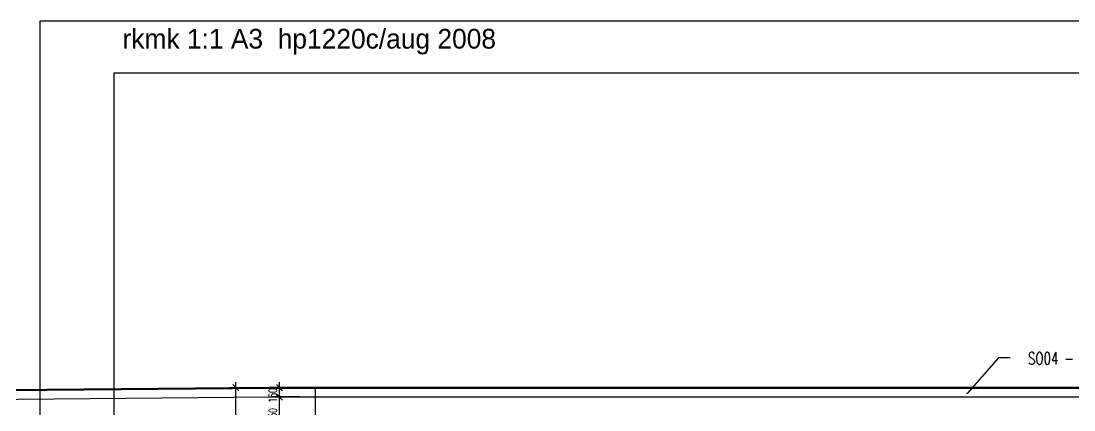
# Model space of a CAD drawing. Header units: millimetres. Extents: x 462666 to 1244237, y 2328025 to 3795663.
# Drawn here: x 1062522 to 1079621, y 2847590 to 2853914 of the extents above; entities that cross this region are included whole.
import ezdxf
from ezdxf.enums import TextEntityAlignment as Align
from ezdxf.lldxf.tags import DXFTag

# ---------------------------------------------------------------- set-up
doc = ezdxf.new("R2010")
doc.units = ezdxf.units.MM
for name, color, linetype in [('DIM_100', 64, 'Continuous'), ('KOTY', 96, 'Continuous'), ('MUR_POH', 64, 'Continuous'), ('PLO_LIN', 6, 'Continuous'), ('POP', 7, 'Continuous'), ('RAM_100', 160, 'Continuous'), ('TXT_50', 50, 'Continuous')]:
    doc.layers.add(name, color=color, linetype=linetype)
doc.layers.add('P', color=250, linetype='Continuous', lineweight=100)
doc.styles.add('ROMANS', font='arial.ttf', dxfattribs={"width": 0.85})
doc.styles.add('SIMPLEX', font='SIMPLEX.SHX', dxfattribs={"width": 0.7})
tags = doc.linetypes.add('DASHED', pattern=[0.75, 0.5, -0.25]).pattern_tags.tags
tags[6:7] = [DXFTag(74, 4), DXFTag(75, 0), DXFTag(340, '0'), DXFTag(46, 1.0), DXFTag(50, 0.0), DXFTag(44, 0.0), DXFTag(45, 0.0)]
tags[4:5] = [DXFTag(74, 4), DXFTag(75, 0), DXFTag(340, '0'), DXFTag(46, 1.0), DXFTag(50, 0.0), DXFTag(44, 0.0), DXFTag(45, 0.0)]
doc.dimstyles.new('PAJO1-studia', dxfattribs={"dimtxt": 160, "dimasz": 100, "dimexe": 100, "dimexo": 250, "dimgap": 45, "dimtad": 1, "dimdec": 0, "dimrnd": 5, "dimtxsty": 'ROMANS', "dimblk": 'OBLIQUE', "dimcen": 200, "dimdle": 90, "dimadec": 0, "dimazin": 0, "dimtfac": 1, "dimtdec": 0, "dimtmove": 1, "dimatfit": 3, "dimfxl": 1, "dimarcsym": 0})

# ---------------------------------------------------------------- blocks, each defined once
blk = doc.blocks.new('Z_RAM_A_3_hp 1220')
at = {"layer": 'POP', "linetype": 'Continuous'}
blk.add_lwpolyline([(-288.5, -408), (-6.5, -408), (-6.5, -13), (-288.5, -13)], close=True, dxfattribs=at)
at = {"layer": 'RAM_100', "linetype": 'Continuous'}
for points in [[(-297, -420), (0, -420), (0, 0), (-297, 0)], [(-288.5, -13), (-288.5, -408), (-6.5, -408), (-6.5, -13)]]:
    blk.add_lwpolyline(points, close=True, dxfattribs=at)
blk.add_text('rkmk 1:1 A3  hp1220c/aug 2008', height=3.2, rotation=90, dxfattribs=at).set_placement((-292.52, -406.58))
blk = doc.blocks.new('_OBLIQUE')
at = {"color": 0, "linetype": 'ByBlock'}
blk.add_line((-0.5, -0.5), (0.5, 0.5), dxfattribs=at)
blk = doc.blocks.new('*D323')
at = {"layer": 'Defpoints', "color": 0}
for p in [(1066011, 2847952), (1067303, 2847952), (1067246, 2845952)]:
    blk.add_point(p, dxfattribs=at)
at = {"layer": 'KOTY', "color": 0, "lineweight": -2}
for p, q in [((1067053, 2847952), (1065911, 2847952)), ((1066011, 2845862), (1066011, 2848042)), ((1066996, 2845952), (1065911, 2845952))]:
    blk.add_line(p, q, dxfattribs=at)
at = {"layer": 'KOTY', "color": 0, "lineweight": -2, "xscale": 100, "yscale": 100, "zscale": 100}
for p, rotation in [((1066011, 2847952), 90), ((1066011, 2845952), 270)]:
    blk.add_blockref('_OBLIQUE', p, dxfattribs=dict(at, rotation=rotation))
at = {"layer": 'KOTY', "color": 0, "insert": (1065901, 2846952), "char_height": 130, "attachment_point": 5, "rotation": 90, "style": 'SIMPLEX'}
blk.add_mtext('2000', dxfattribs=at)
blk = doc.blocks.new('*D325')
at = {"layer": 'Defpoints', "color": 0}
for p in [(1066719, 2847802), (1067303, 2847802), (1067303, 2847452)]:
    blk.add_point(p, dxfattribs=at)
at = {"layer": 'KOTY', "color": 0, "lineweight": -2}
for p, q in [((1067053, 2847802), (1066619, 2847802)), ((1066719, 2847362), (1066719, 2847892)), ((1067053, 2847452), (1066619, 2847452))]:
    blk.add_line(p, q, dxfattribs=at)
at = {"layer": 'KOTY', "color": 0, "lineweight": -2, "xscale": 100, "yscale": 100, "zscale": 100}
for p, rotation in [((1066719, 2847802), 90), ((1066719, 2847452), 270)]:
    blk.add_blockref('_OBLIQUE', p, dxfattribs=dict(at, rotation=rotation))
at = {"layer": 'KOTY', "color": 0, "insert": (1066609, 2847503), "char_height": 130, "attachment_point": 5, "rotation": 90, "style": 'SIMPLEX'}
blk.add_mtext('350', dxfattribs=at)
blk = doc.blocks.new('*D326')
at = {"layer": 'Defpoints', "color": 0}
for p in [(1066719, 2847952), (1067303, 2847952), (1067303, 2847802)]:
    blk.add_point(p, dxfattribs=at)
at = {"layer": 'KOTY', "color": 0, "lineweight": -2}
for p, q in [((1067053, 2847952), (1066619, 2847952)), ((1066719, 2847712), (1066719, 2848042)), ((1067053, 2847802), (1066619, 2847802))]:
    blk.add_line(p, q, dxfattribs=at)
at = {"layer": 'KOTY', "color": 0, "lineweight": -2, "xscale": 100, "yscale": 100, "zscale": 100}
for p, rotation in [((1066719, 2847952), 90), ((1066719, 2847802), 270)]:
    blk.add_blockref('_OBLIQUE', p, dxfattribs=dict(at, rotation=rotation))
at = {"layer": 'KOTY', "color": 0, "insert": (1066609, 2847827), "char_height": 130, "attachment_point": 5, "rotation": 90, "style": 'SIMPLEX'}
blk.add_mtext('150', dxfattribs=at)

msp = doc.modelspace()

# ---------------------------------------------------------------- linework, layer by layer
at = {"layer": 'MUR_POH', "color": 8, "linetype": 'DASHED', "ltscale": 250, "flags": 128}
msp.add_lwpolyline([(1067302.7, 2845951.6), (1067302.7, 2847951.6)], dxfattribs=at)
at = {"layer": 'MUR_POH'}
msp.add_lwpolyline([(1049037.4, 2847641.9), (1066562.5, 2847801.6), (1094982, 2847801.6)], dxfattribs=at)
at = {"layer": 'P', "color": 2, "linetype": 'Continuous', "flags": 128}
msp.add_lwpolyline([(1101578.6, 2835943.7), (1068124, 2835477.4), (1049159.8, 2835470.5), (1049035.8, 2847791.9), (1066561.8, 2847951.6), (1101218.6, 2847951.6), (1101578.6, 2835943.7)], dxfattribs=at)
at = {"layer": 'PLO_LIN', "color": 1}
msp.add_lwpolyline([(1078587.1, 2848439), (1078396.1, 2848439), (1077886.5, 2847860.2)], dxfattribs=at)
at = {"layer": 'TXT_50', "color": 252}
msp.add_line((1077886.5, 2847860.2), (1077886.5, 2847860.2), dxfattribs=at)
msp.add_line((1077886.5, 2847860.2), (1077886.5, 2847860.2), dxfattribs=at)
at = {"layer": 'TXT_50', "color": 252, "const_width": 12.3, "flags": 128}
msp.add_lwpolyline([(1077880.2, 2847860.2, 1), (1077892.9, 2847860.2, 1)], format="xyb", close=True, dxfattribs=at)
msp.add_lwpolyline([(1077880.2, 2847860.2, 1), (1077892.9, 2847860.2, 1)], format="xyb", close=True, dxfattribs=at)

# ---------------------------------------------------------------- block references
at = {"layer": 'MUR_POH', "ltscale": 0.3, "xscale": 100, "yscale": 100, "zscale": 100, "rotation": 270.0000000000635}
msp.add_blockref('Z_RAM_A_3_hp 1220', (1104827.7, 2824213.7), dxfattribs=at)

# ---------------------------------------------------------------- texts
at = {"layer": 'DIM_100', "color": 1, "style": 'SIMPLEX', "width": 0.7}
msp.add_attdef('SO04 - oplotenie pozemku', text='±X.XXX', height=200, dxfattribs=at).set_placement((1080181.2, 2848428.2), align=Align.MIDDLE_CENTER)

# ---------------------------------------------------------------- dimensions: what is measured, and where the dimension line sits
at = {"layer": 'KOTY'}
dim = msp.add_linear_dim(base=(1066011.1, 2847951.6), p1=(1067245.9, 2845951.6), p2=(1067302.7, 2847951.6), angle=90, dimstyle='PAJO1-studia', override={"dimtxt": 130, "dimtxsty": 'SIMPLEX'}, dxfattribs=at)
dim.commit()
dim.dimension.update_dxf_attribs({"geometry": '*D323', "text_midpoint": (1065901.1, 2846951.6)})
for base, p1, p2, picture, middle in [((1066718.6, 2847951.6), (1067302.7, 2847801.6), (1067302.7, 2847951.6), '*D326', (1066718.6, 2847826.6)), ((1066718.6, 2847801.6), (1067302.7, 2847451.6), (1067302.7, 2847801.6), '*D325', (1066718.6, 2847503.1))]:
    dim = msp.add_linear_dim(base=base, p1=p1, p2=p2, angle=90, dimstyle='PAJO1-studia', override={"dimtxt": 130, "dimtxsty": 'SIMPLEX'}, dxfattribs=at)
    dim.commit()
    dim.dimension.update_dxf_attribs({"geometry": picture, "text_midpoint": middle, "dimtype": 160})

doc.saveas('drawing.dxf')
